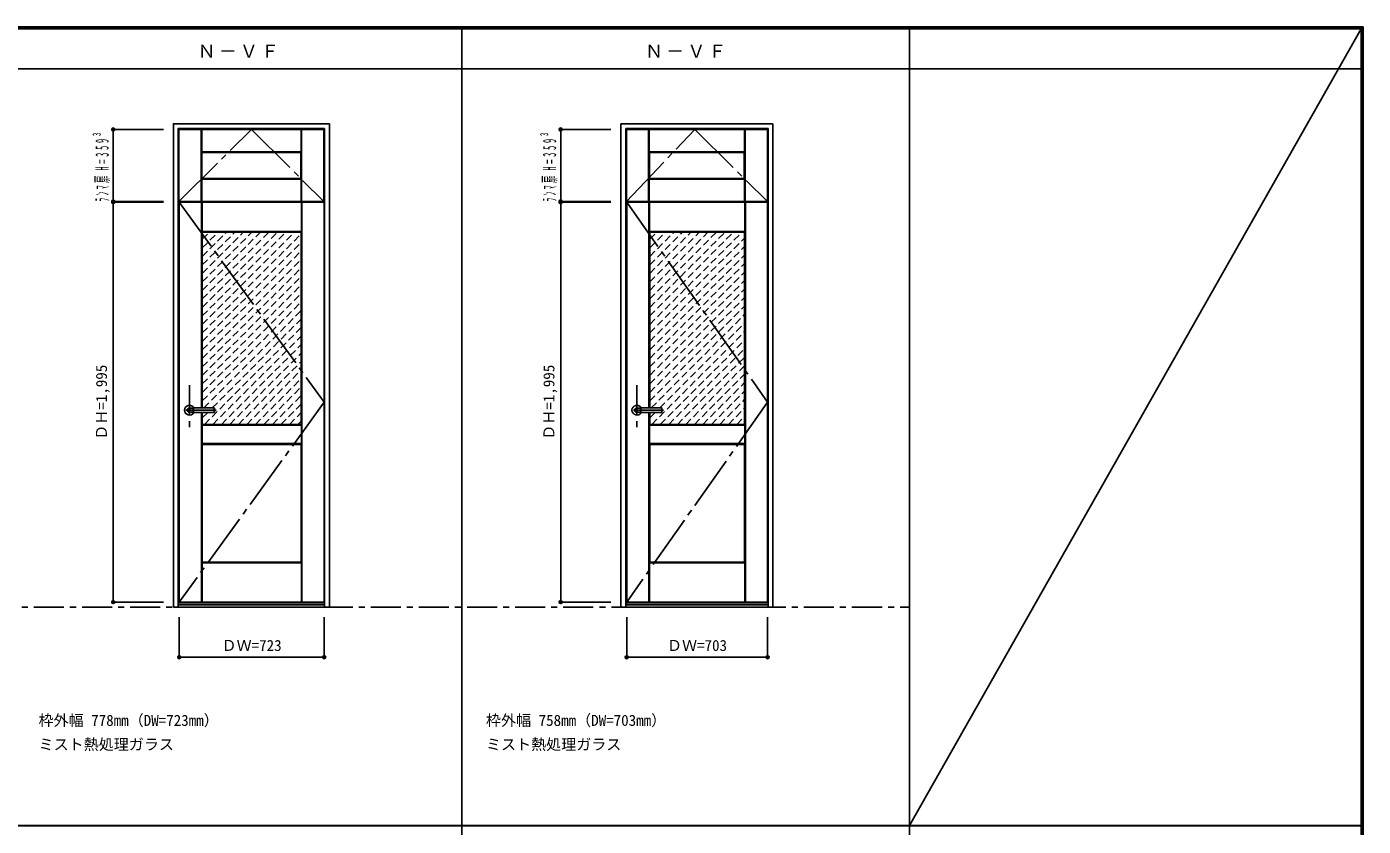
# Model space of a CAD drawing. Units: millimetres, scale not verified. Extents: x -6000 to 5700, y -4307 to 4175.
# Drawn here: x -966 to 5700, y 186 to 4175 of the extents above; entities that cross this region are included whole.
import ezdxf
from ezdxf.enums import TextEntityAlignment as Align

# ---------------------------------------------------------------- set-up
doc = ezdxf.new("R2010")
doc.units = ezdxf.units.MM
doc.header["$LTSCALE"] = 30
doc.header["$PDMODE"] = 32
doc.header["$PDSIZE"] = 15
for name, pattern in [('CHAIN1', [8, 5, -1, 1, -1]), ('CHAIN2', [12, 9, -1, 1, -1]), ('DASHED1', [1.8, 1.2, -0.6])]:
    doc.linetypes.add(name, pattern=pattern)
for name, color, linetype in [('0-1_通り芯', 4, 'CHAIN1'), ('0-2_扉', 3, 'Continuous'), ('0-3_仕上げ', 7, 'Continuous'), ('0-4_枠', 3, 'Continuous'), ('0-5_レバー', 3, 'Continuous'), ('0-7', 7, 'CHAIN2'), ('0-A_文字', 7, 'Continuous'), ('0-B_寸法', 4, 'Continuous'), ('0-C_ハッチ', 4, 'DASHED1'), ('F-1_枠', 6, 'Continuous'), ('F-A_文字', 7, 'Continuous')]:
    doc.layers.add(name, color=color, linetype=linetype)
doc.styles.add('ＭＳ ゴシック', font='')
doc.styles.get('ＭＳ ゴシック').set_extended_font_data('MS Gothic')

msp = doc.modelspace()

# ---------------------------------------------------------------- linework, layer by layer
at = {"layer": '0-1_通り芯'}
for p, q in [((-154.2, 2386.75), (-154.2, 2176.75)), ((2077.4, 2386.75), (2077.4, 2176.75)), ((-21.7, 2261.75), (-199.2, 2261.75)), ((2209.9, 2261.75), (2032.4, 2261.75))]:
    msp.add_line(p, q, dxfattribs=at)
at = {"layer": '0-1_通り芯', "color": 7}
msp.add_line((-5490, 1279.25), (3436.4, 1279.25), dxfattribs=at)
at = {"layer": '0-2_扉'}
for p, q in [((-206.7, 3303.25), (-206.7, 3662.25)), ((-206.7, 3662.25), (516.3, 3662.25)), ((2024.9, 3303.25), (2024.9, 3662.25)), ((2024.9, 3662.25), (2727.9, 3662.25)), ((517.8, 1304.25), (517.8, 3299.25)), ((2026.4, 1304.25), (2026.4, 3299.25)), ((2026.4, 3299.25), (2729.4, 3299.25)), ((2729.4, 1304.25), (2729.4, 3299.25)), ((-205.2, 1304.25), (517.8, 1304.25)), ((2026.4, 1304.25), (2729.4, 1304.25))]:
    msp.add_line(p, q, dxfattribs=at)
for points in [[(-206.7, 3303.25), (516.3, 3303.25), (516.3, 3662.25)], [(2024.9, 3303.25), (2727.9, 3303.25), (2727.9, 3662.25)], [(-205.2, 1304.25), (-205.2, 3299.25), (517.8, 3299.25)]]:
    msp.add_lwpolyline(points, dxfattribs=at)
at = {"layer": '0-3_仕上げ'}
for p, q in [((-95.7, 3303.25), (-95.7, 3662.25)), ((-94.2, 3549.75), (-94.2, 3662.25)), ((-92.7, 3551.25), (-92.7, 3662.25)), ((402.3, 3551.25), (402.3, 3662.25)), ((403.8, 3549.75), (403.8, 3662.25)), ((405.3, 3303.25), (405.3, 3662.25)), ((2135.9, 3303.25), (2135.9, 3662.25)), ((2137.4, 3549.75), (2137.4, 3662.25)), ((2138.9, 3551.25), (2138.9, 3662.25)), ((2613.9, 3551.25), (2613.9, 3662.25)), ((2615.4, 3549.75), (2615.4, 3662.25)), ((2616.9, 3303.25), (2616.9, 3662.25)), ((402.3, 3551.25), (-92.7, 3551.25)), ((2613.9, 3551.25), (2138.9, 3551.25)), ((-94.2, 3415.75), (-94.2, 3303.25)), ((-92.7, 3414.25), (-92.7, 3303.25)), ((402.3, 3414.25), (-92.7, 3414.25)), ((402.3, 3414.25), (402.3, 3303.25)), ((403.8, 3415.75), (403.8, 3303.25)), ((2137.4, 3415.75), (2137.4, 3303.25)), ((2138.9, 3414.25), (2138.9, 3303.25)), ((2613.9, 3414.25), (2138.9, 3414.25)), ((2613.9, 3414.25), (2613.9, 3303.25)), ((2615.4, 3415.75), (2615.4, 3303.25)), ((-94.2, 2273.25), (-94.2, 3299.25)), ((-91.2, 3153.25), (-91.2, 3299.25)), ((403.8, 3153.25), (403.8, 3299.25)), ((406.8, 1304.25), (406.8, 3299.25)), ((2137.4, 2273.25), (2137.4, 3299.25)), ((2138.9, 3151.75), (2138.9, 3299.25)), ((2140.4, 3153.25), (2140.4, 3299.25)), ((2615.4, 3153.25), (2615.4, 3299.25)), ((2616.9, 3151.75), (2616.9, 3299.25)), ((2618.4, 1304.25), (2618.4, 3299.25)), ((-90.2, 3149.25), (-92.7, 3151.75)), ((403.8, 3153.25), (-91.2, 3153.25)), ((405.3, 3151.75), (402.8, 3149.25)), ((2140.4, 3153.25), (2138.9, 3151.75)), ((2141.4, 3149.25), (2138.9, 3151.75)), ((2615.4, 3153.25), (2140.4, 3153.25)), ((2616.9, 3151.75), (2614.4, 3149.25)), ((2615.4, 3153.25), (2616.9, 3151.75)), ((-94.2, 1304.25), (-94.2, 2250.25)), ((2137.4, 1304.25), (2137.4, 2250.25)), ((-92.7, 2093.75), (-92.7, 2188.75)), ((-91.2, 2095.25), (-91.2, 2187.25)), ((403.8, 2187.25), (-91.2, 2187.25)), ((402.8, 2191.25), (405.3, 2188.75)), ((403.8, 2187.25), (405.3, 2188.75)), ((403.8, 2095.25), (403.8, 2187.25)), ((405.3, 2093.75), (405.3, 2188.75)), ((2140.4, 2187.25), (2138.9, 2188.75)), ((2140.4, 2095.25), (2140.4, 2187.25)), ((2615.4, 2187.25), (2140.4, 2187.25)), ((2614.4, 2191.25), (2616.9, 2188.75)), ((2615.4, 2187.25), (2616.9, 2188.75)), ((2615.4, 2095.25), (2615.4, 2187.25)), ((2616.9, 2093.75), (2616.9, 2188.75)), ((-91.2, 2095.25), (-92.7, 2093.75)), ((-90.2, 2091.25), (-92.7, 2093.75)), ((-91.2, 2095.25), (403.8, 2095.25)), ((405.3, 2093.75), (402.8, 2091.25)), ((403.8, 2095.25), (405.3, 2093.75)), ((2140.4, 2095.25), (2138.9, 2093.75)), ((2140.4, 2095.25), (2615.4, 2095.25)), ((2616.9, 2093.75), (2614.4, 2091.25)), ((2615.4, 2095.25), (2616.9, 2093.75)), ((-92.7, 1304.25), (-92.7, 1501.75)), ((-91.2, 1304.25), (-91.2, 1500.25)), ((403.8, 1500.25), (-91.2, 1500.25)), ((402.8, 1504.25), (405.3, 1501.75)), ((403.8, 1500.25), (405.3, 1501.75)), ((403.8, 1304.25), (403.8, 1500.25)), ((405.3, 1304.25), (405.3, 1501.75)), ((2138.9, 1304.25), (2138.9, 1501.75)), ((2140.4, 1304.25), (2140.4, 1500.25)), ((2615.4, 1500.25), (2140.4, 1500.25)), ((2614.4, 1504.25), (2616.9, 1501.75)), ((2615.4, 1500.25), (2616.9, 1501.75)), ((2615.4, 1304.25), (2615.4, 1500.25)), ((2616.9, 1304.25), (2616.9, 1501.75))]:
    msp.add_line(p, q, dxfattribs=at)
at = {"layer": '0-3_仕上げ', "color": 3}
for p, q in [((-91.7, 3418.25), (-91.7, 3547.25)), ((-91.7, 3547.25), (401.3, 3547.25)), ((2139.9, 3418.25), (2139.9, 3547.25)), ((2139.9, 3547.25), (2612.9, 3547.25)), ((402.8, 3149.25), (-90.2, 3149.25)), ((-90.2, 2273.25), (-90.2, 3149.25)), ((402.8, 2191.25), (402.8, 3149.25)), ((2614.4, 3149.25), (2141.4, 3149.25)), ((2141.4, 2273.25), (2141.4, 3149.25)), ((2614.4, 2191.25), (2614.4, 3149.25)), ((-90.2, 2191.25), (-90.2, 2250.25)), ((2141.4, 2191.25), (2141.4, 2250.25)), ((402.8, 2191.25), (-90.2, 2191.25)), ((2614.4, 2191.25), (2141.4, 2191.25)), ((-90.2, 2091.25), (-90.2, 1504.25)), ((2141.4, 2091.25), (2141.4, 1504.25)), ((402.8, 1504.25), (-90.2, 1504.25)), ((2614.4, 1504.25), (2141.4, 1504.25))]:
    msp.add_line(p, q, dxfattribs=at)
at = {"layer": '0-3_仕上げ'}
for points in [[(-92.7, 3551.25), (-94.2, 3549.75), (-91.7, 3547.25)], [(402.3, 3551.25), (403.8, 3549.75), (401.3, 3547.25)], [(2138.9, 3551.25), (2137.4, 3549.75), (2139.9, 3547.25)], [(2613.9, 3551.25), (2615.4, 3549.75), (2612.9, 3547.25)], [(-92.7, 3414.25), (-94.2, 3415.75), (-91.7, 3418.25)], [(402.3, 3414.25), (403.8, 3415.75), (401.3, 3418.25)], [(2138.9, 3414.25), (2137.4, 3415.75), (2139.9, 3418.25)], [(2613.9, 3414.25), (2615.4, 3415.75), (2612.9, 3418.25)], [(-91.2, 3153.25), (-92.7, 3151.75), (-92.7, 3299.25)], [(403.8, 3153.25), (405.3, 3151.75), (405.3, 3299.25)], [(-91.2, 2187.25), (-92.7, 2188.75), (-90.2, 2191.25)], [(2141.4, 2091.25), (2138.9, 2093.75), (2138.9, 2188.75), (2141.4, 2191.25)], [(-91.2, 1500.25), (-92.7, 1501.75), (-90.2, 1504.25)], [(2140.4, 1500.25), (2138.9, 1501.75), (2141.4, 1504.25)]]:
    msp.add_lwpolyline(points, dxfattribs=at)
at = {"layer": '0-3_仕上げ', "color": 3}
for points in [[(-91.7, 3418.25), (401.3, 3418.25), (401.3, 3547.25)], [(2139.9, 3418.25), (2612.9, 3418.25), (2612.9, 3547.25)], [(-90.2, 2091.25), (402.8, 2091.25), (402.8, 1504.25)], [(2141.4, 2091.25), (2614.4, 2091.25), (2614.4, 1504.25)]]:
    msp.add_lwpolyline(points, dxfattribs=at)
at = {"layer": '0-4_枠'}
for p, q in [((519.8, 1279.25), (519.8, 3667.25)), ((543.8, 1279.25), (543.8, 3691.25)), ((1997.4, 1279.25), (1997.4, 3691.25)), ((1997.4, 3691.25), (2755.4, 3691.25)), ((2021.4, 1279.25), (2021.4, 3667.25)), ((2021.4, 3667.25), (2731.4, 3667.25)), ((2731.4, 1279.25), (2731.4, 3667.25)), ((2755.4, 1279.25), (2755.4, 3691.25)), ((-234.2, 1279.25), (543.8, 1279.25)), ((-210.2, 1294.25), (519.8, 1294.25)), ((-210.2, 1291.25), (519.8, 1291.25)), ((1997.4, 1279.25), (2755.4, 1279.25)), ((2021.4, 1294.25), (2731.4, 1294.25)), ((2021.4, 1291.25), (2731.4, 1291.25))]:
    msp.add_line(p, q, dxfattribs=at)
for points in [[(-234.2, 1279.25), (-234.2, 3691.25), (543.8, 3691.25)], [(-210.2, 1279.25), (-210.2, 3667.25), (519.8, 3667.25)]]:
    msp.add_lwpolyline(points, dxfattribs=at)
at = {"layer": '0-5_レバー'}
for p, q in [((-154.2, 2271.25), (-135.2, 2271.25)), ((-135.2, 2272.25), (-134.2, 2273.25)), ((-135.2, 2251.25), (-135.2, 2272.25)), ((-134.2, 2273.25), (-30.2, 2273.25)), ((-29.2, 2272.25), (-30.2, 2273.25)), ((-29.2, 2251.25), (-29.2, 2272.25)), ((2077.4, 2271.25), (2096.4, 2271.25)), ((2096.4, 2272.25), (2097.4, 2273.25)), ((2096.4, 2251.25), (2096.4, 2272.25)), ((2097.4, 2273.25), (2201.4, 2273.25)), ((2202.4, 2272.25), (2201.4, 2273.25)), ((2202.4, 2251.25), (2202.4, 2272.25)), ((-154.2, 2252.25), (-135.2, 2252.25)), ((-135.2, 2251.25), (-134.2, 2250.25)), ((-30.2, 2250.25), (-134.2, 2250.25)), ((-29.2, 2251.25), (-30.2, 2250.25)), ((2077.4, 2252.25), (2096.4, 2252.25)), ((2096.4, 2251.25), (2097.4, 2250.25)), ((2201.4, 2250.25), (2097.4, 2250.25)), ((2202.4, 2251.25), (2201.4, 2250.25))]:
    msp.add_line(p, q, dxfattribs=at)
at = {"layer": '0-5_レバー', "color": 4}
for p, q in [((-134.2, 2250.25), (-134.2, 2273.25)), ((-30.2, 2273.25), (-30.2, 2250.25)), ((2097.4, 2250.25), (2097.4, 2273.25)), ((2201.4, 2273.25), (2201.4, 2250.25))]:
    msp.add_line(p, q, dxfattribs=at)
for centre, radius, start, end in [((-154.2, 2261.75), 24.55, 27.93255, 332.06745), ((-154.2, 2261.75), 11, 59.72736, 300.27264), ((2077.4, 2261.75), 24.55, 27.93255, 332.06745), ((2077.4, 2261.75), 11, 59.72736, 300.27264)]:
    msp.add_arc(centre, radius, start, end, dxfattribs=at)
at = {"layer": '0-5_レバー'}
for centre in [(-154.2, 2261.75), (2077.4, 2261.75)]:
    msp.add_arc(centre, 9.5, 90, 270, dxfattribs=at)
at = {"layer": '0-7'}
for p, q in [((-205.2, 3299.25), (517.8, 2301.75)), ((2026.4, 3299.25), (2729.4, 2301.75)), ((517.8, 2301.75), (-205.2, 1304.25)), ((2729.4, 2301.75), (2026.4, 1304.25))]:
    msp.add_line(p, q, dxfattribs=at)
for points in [[(-206.7, 3303.25), (154.8, 3662.25), (516.3, 3303.25)], [(2024.9, 3303.25), (2366.4, 3662.25), (2727.9, 3303.25)]]:
    msp.add_lwpolyline(points, dxfattribs=at)
at = {"layer": '0-B_寸法'}
for p, q in [((-534.2, 3303.25), (-534.2, 3662.25)), ((-534.2, 3662.25), (-284.2, 3662.25)), ((1697.4, 3303.25), (1697.4, 3662.25)), ((1697.4, 3662.25), (1947.4, 3662.25)), ((-534.2, 3303.25), (-284.2, 3303.25)), ((-534.2, 3299.25), (-284.2, 3299.25)), ((-534.2, 3299.25), (-534.2, 1304.25)), ((1697.4, 3303.25), (1947.4, 3303.25)), ((1697.4, 3299.25), (1947.4, 3299.25)), ((1697.4, 3299.25), (1697.4, 1304.25)), ((-534.2, 1304.25), (-284.2, 1304.25)), ((1697.4, 1304.25), (1947.4, 1304.25)), ((-205.2, 1029.25), (-205.2, 1229.25)), ((517.8, 1029.25), (517.8, 1229.25)), ((2026.4, 1029.25), (2026.4, 1229.25)), ((2729.4, 1029.25), (2729.4, 1229.25)), ((-205.2, 1029.25), (517.8, 1029.25)), ((2026.4, 1029.25), (2729.4, 1029.25))]:
    msp.add_line(p, q, dxfattribs=at)
at = {"layer": '0-B_寸法', "color": 7}
for p in [(-534.2, 3662.25), (1697.4, 3662.25), (-534.2, 3303.25), (-534.2, 3299.25), (1697.4, 3303.25), (1697.4, 3299.25), (-534.2, 1304.25), (1697.4, 1304.25), (-205.2, 1029.25), (517.8, 1029.25), (2026.4, 1029.25), (2729.4, 1029.25)]:
    msp.add_point(p, dxfattribs=at)
at = {"layer": '0-C_ハッチ'}
for p, q in [((-90.2, 3114.31), (-55.26, 3149.25)), ((-90.2, 2690.04), (369.01, 3149.25)), ((-90.2, 2732.47), (326.58, 3149.25)), ((-90.2, 2774.9), (284.15, 3149.25)), ((-90.2, 2817.32), (241.73, 3149.25)), ((-90.2, 2859.75), (199.3, 3149.25)), ((-90.2, 2902.18), (156.87, 3149.25)), ((-90.2, 2944.6), (114.45, 3149.25)), ((-90.2, 2987.03), (72.02, 3149.25)), ((-90.2, 3029.46), (29.59, 3149.25)), ((-90.2, 3071.88), (-12.83, 3149.25)), ((-90.2, 2647.62), (402.8, 3140.62)), ((2141.4, 3114.31), (2176.34, 3149.25)), ((2141.4, 2690.04), (2600.61, 3149.25)), ((2141.4, 2732.47), (2558.18, 3149.25)), ((2141.4, 2774.9), (2515.75, 3149.25)), ((2141.4, 2817.32), (2473.33, 3149.25)), ((2141.4, 2859.75), (2430.9, 3149.25)), ((2141.4, 2902.18), (2388.47, 3149.25)), ((2141.4, 2944.6), (2346.05, 3149.25)), ((2141.4, 2987.03), (2303.62, 3149.25)), ((2141.4, 3029.46), (2261.19, 3149.25)), ((2141.4, 3071.88), (2218.77, 3149.25)), ((-90.2, 2605.19), (402.8, 3098.19)), ((2141.4, 2647.62), (2614.4, 3120.62)), ((2141.4, 2605.19), (2614.4, 3078.19)), ((-90.2, 2562.77), (402.8, 3055.77)), ((-90.2, 2520.34), (402.8, 3013.34)), ((2141.4, 2562.77), (2614.4, 3035.77)), ((-90.2, 2477.91), (402.8, 2970.91)), ((2141.4, 2520.34), (2614.4, 2993.34)), ((2141.4, 2477.91), (2614.4, 2950.91)), ((-90.2, 2435.49), (402.8, 2928.49)), ((-90.2, 2393.06), (402.8, 2886.06)), ((2141.4, 2435.49), (2614.4, 2908.49)), ((-90.2, 2350.63), (402.8, 2843.63)), ((-90.2, 2308.21), (402.8, 2801.21)), ((2141.4, 2393.06), (2614.4, 2866.06)), ((2141.4, 2350.63), (2614.4, 2823.63)), ((-82.73, 2273.25), (402.8, 2758.78)), ((2141.4, 2308.21), (2614.4, 2781.21)), ((2148.87, 2273.25), (2614.4, 2738.78)), ((-79.88, 2191.25), (402.8, 2673.93)), ((-40.3, 2273.25), (402.8, 2716.35)), ((2191.3, 2273.25), (2614.4, 2696.35)), ((-37.45, 2191.25), (402.8, 2631.5)), ((2151.72, 2191.25), (2614.4, 2653.93)), ((2194.15, 2191.25), (2614.4, 2611.5)), ((4.98, 2191.25), (402.8, 2589.07)), ((47.4, 2191.25), (402.8, 2546.65)), ((2236.58, 2191.25), (2614.4, 2569.07)), ((89.83, 2191.25), (402.8, 2504.22)), ((2279, 2191.25), (2614.4, 2526.65)), ((2321.43, 2191.25), (2614.4, 2484.22)), ((132.25, 2191.25), (402.8, 2461.8)), ((174.68, 2191.25), (402.8, 2419.37)), ((2363.85, 2191.25), (2614.4, 2441.8)), ((217.11, 2191.25), (402.8, 2376.94)), ((259.53, 2191.25), (402.8, 2334.52)), ((2406.28, 2191.25), (2614.4, 2399.37)), ((2448.71, 2191.25), (2614.4, 2356.94)), ((301.96, 2191.25), (402.8, 2292.09)), ((2491.13, 2191.25), (2614.4, 2314.52)), ((2533.56, 2191.25), (2614.4, 2272.09)), ((-90.2, 2223.35), (-63.3, 2250.25)), ((344.39, 2191.25), (402.8, 2249.66)), ((386.81, 2191.25), (402.8, 2207.24)), ((2141.4, 2223.35), (2168.3, 2250.25)), ((2575.99, 2191.25), (2614.4, 2229.66))]:
    msp.add_line(p, q, dxfattribs=at)
at = {"layer": 'F-1_枠'}
for p, q in [((-6000, 4175), (5700, 4175)), ((-6000, 4170), (5700, 4170)), ((-6000, 4165), (5700, 4165)), ((1204.8, 4175), (1204.8, -3790)), ((3436.4, 4175), (3436.4, -3790)), ((5690, 4175), (5690, -4205)), ((5695, 4175), (5695, -4205)), ((5700, 4175), (5700, -4205)), ((-6000, 3965), (5700, 3965)), ((-6000, 190.5), (5700, 190.5)), ((-6000, 187.5), (5700, 187.5))]:
    msp.add_line(p, q, dxfattribs=at)
at = {"layer": 'F-A_文字'}
msp.add_line((3436.4, 190.5), (5690, 4165), dxfattribs=at)

# ---------------------------------------------------------------- texts
at = {"layer": '0-A_文字', "style": 'ＭＳ ゴシック'}
for s, p in [('枠外幅 778mm（DW=723mm）', (-906.8, 670.5)), ('枠外幅 758mm（DW=703mm）', (1324.8, 670.5)), ('ミスト熱処理ガラス', (-906.8, 550.5)), ('ミスト熱処理ガラス', (1324.8, 550.5))]:
    msp.add_text(s, height=54.99, dxfattribs=at).set_placement(p, align=Align.BOTTOM_LEFT)
at = {"layer": '0-A_文字', "char_height": 65.98, "attachment_point": 7, "style": 'ＭＳ ゴシック'}
for insert in [(-113.5, 4020), (2118.1, 4020)]:
    msp.add_mtext('\\T1.17;Ｎ－ＶＦ', dxfattribs=dict(at, insert=insert))
at = {"layer": '0-B_寸法', "color": 7, "style": 'ＭＳ ゴシック'}
for p in [(-549.2, 2114.25), (1682.4, 2114.25)]:
    msp.add_text('ＤＨ=1,995', height=54.99, rotation=90, dxfattribs=at).set_placement(p, align=Align.BOTTOM_LEFT)
for s, p in [('ＤＷ=723', (5.8, 1044.25)), ('ＤＷ=703', (2227.4, 1044.25))]:
    msp.add_text(s, height=54.99, dxfattribs=at).set_placement(p, align=Align.BOTTOM_LEFT)
at = {"layer": '0-B_寸法', "color": 7, "char_height": 65.98, "attachment_point": 7, "rotation": 90, "style": 'ＭＳ ゴシック'}
for insert in [(-549.2, 3302.75), (1682.4, 3302.75)]:
    msp.add_mtext('\\T1.67;\\W0.4;ﾗﾝﾏ扉H=359³', dxfattribs=dict(at, insert=insert))

doc.saveas('drawing.dxf')
